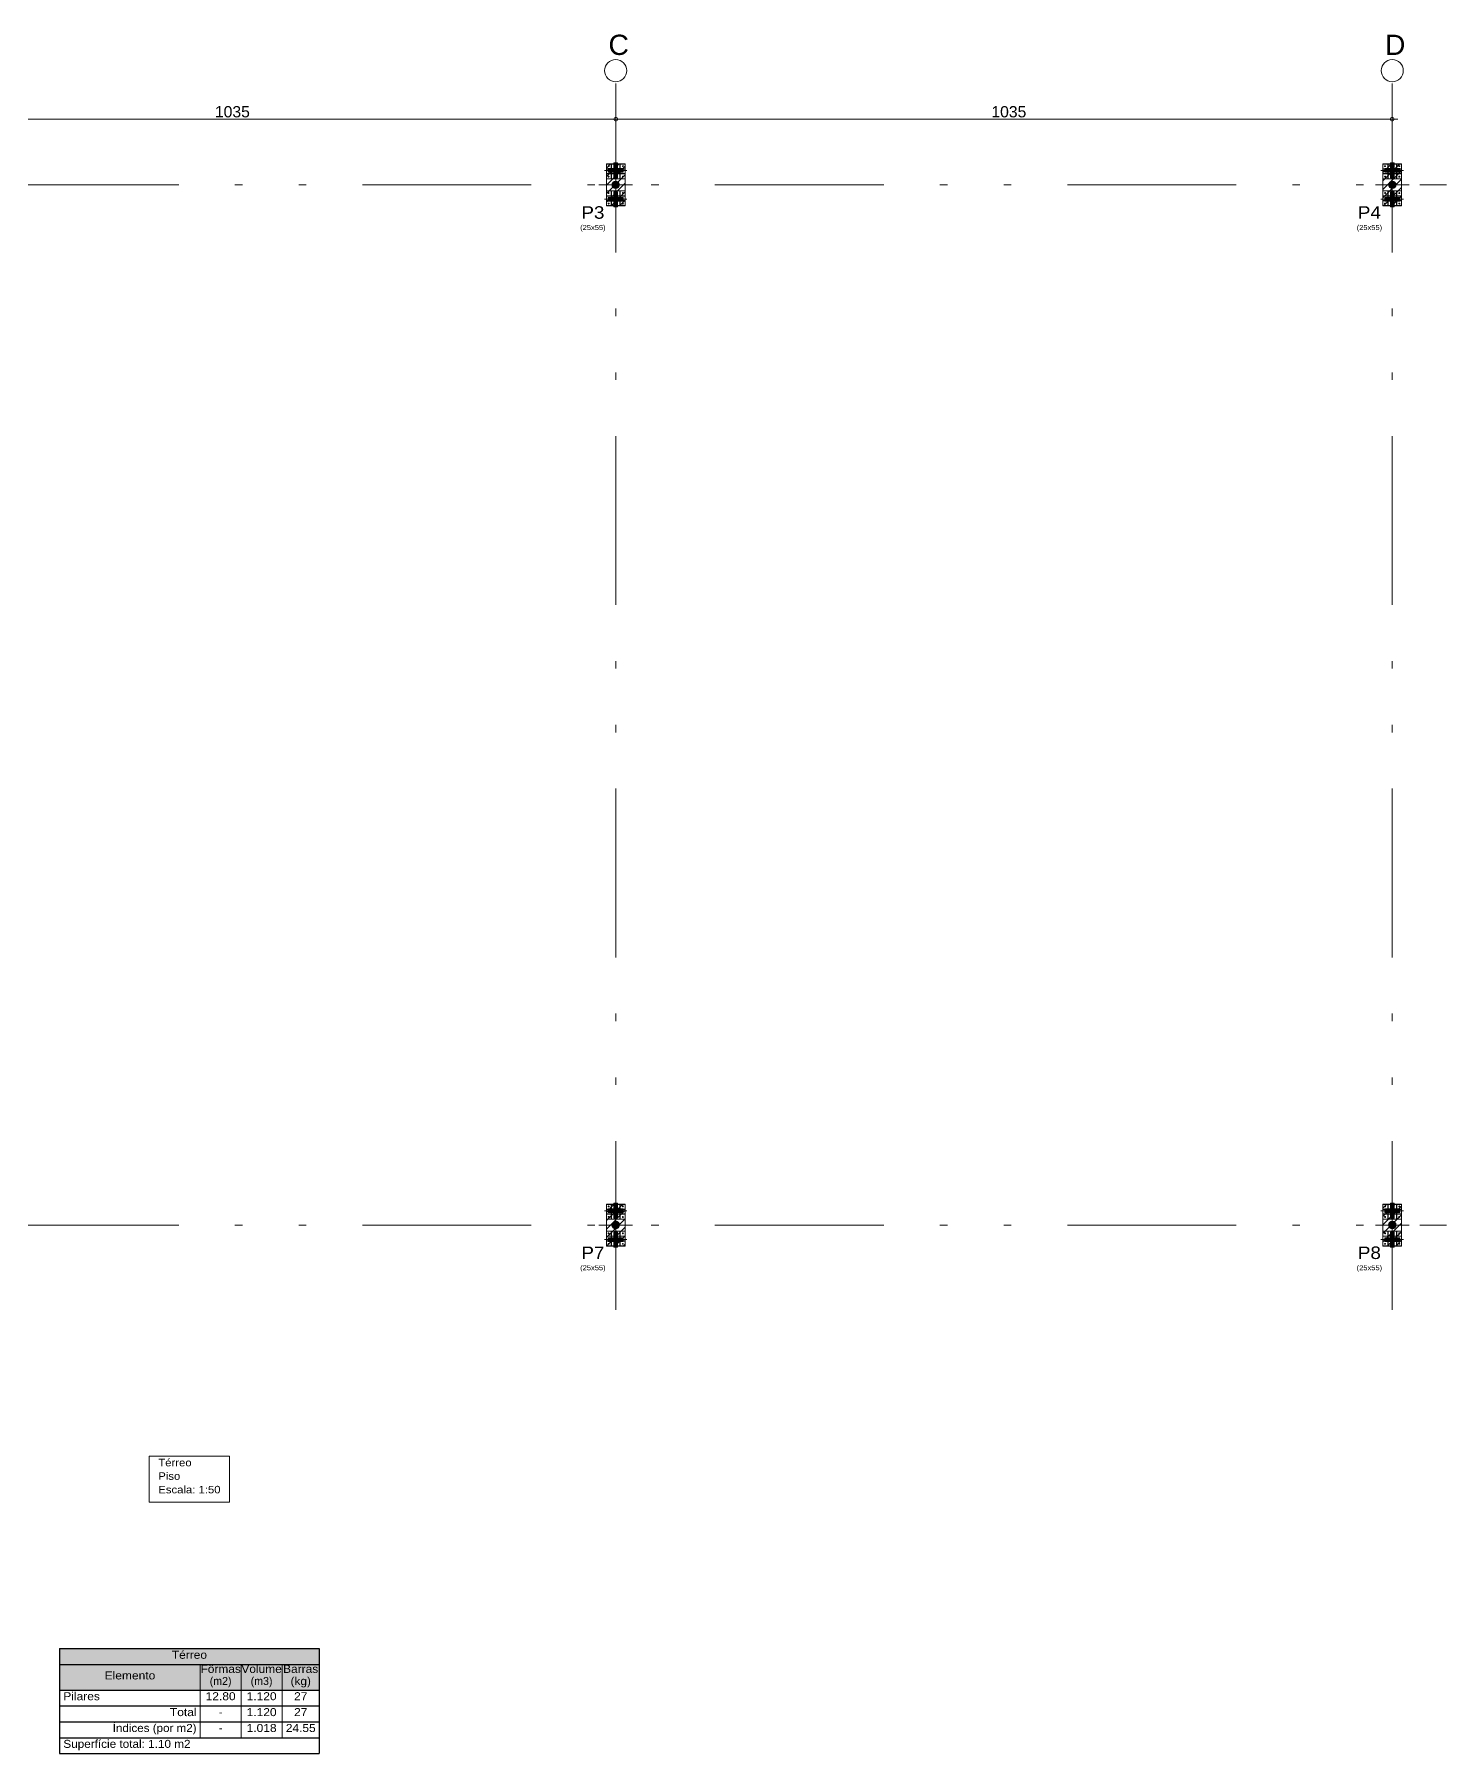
# Model space of a CAD drawing. Header units: inches. Extents: x -37 to 842, y -205 to 94.
# Drawn here: x 362.11 to 380.94, y -2.79 to 20.13 of the extents above; entities that cross this region are included whole.
import ezdxf
from ezdxf.enums import TextEntityAlignment as Align

# ---------------------------------------------------------------- set-up
doc = ezdxf.new("R2010")
doc.units = ezdxf.units.IN
doc.header["$MEASUREMENT"] = 0
doc.linetypes.add('CYPE_RAYAPUNTOPUNTO', pattern=[0.45, 0.225, -0.075, 0, -0.075, 0, -0.075])
for name, color, linetype, lineweight in [('COTA_COTAS', 2, 'Continuous', 0), ('COTA_FORMAS', 11, 'CYPE_RAYAPUNTOPUNTO', 0), ('COTA_TEXTO', 191, 'Continuous', 0), ('COTAS_REF_LINHAS', 2, 'Continuous', 0), ('E3D_CONEXIONES_GARAGEM_DOS_ONIBUS_AJOC', 131, 'Continuous', 0), ('E3D_PLACAS_GARAGEM_DOS_ONIBUS_AJOC', 181, 'Continuous', 0), ('PILAR_BETAO', 2, 'Continuous', 0), ('PILAR_DIM', 103, 'Continuous', 9), ('PILAR_EIXOS', 1, 'Continuous', 0), ('PILAR_HACH', 4, 'Continuous', 0), ('PILAR_REF', 92, 'Continuous', 0), ('PONTO_FIXO', 1, 'Continuous', 0), ('TABELAS', 1, 'Continuous', 9), ('TEXTO_TABELAS', 1, 'Continuous', 0)]:
    doc.layers.add(name, color=color, linetype=linetype, lineweight=lineweight)
doc.styles.add('Arial', font='arial.ttf')

# ---------------------------------------------------------------- blocks, each defined once
blk = doc.blocks.new('Eixos do pilar')
at = {"layer": 'PILAR_EIXOS'}
for p, q in [((0, -0.5), (0, 0.5)), ((-0.5, 0), (0.5, 0))]:
    blk.add_line(p, q, dxfattribs=at)
blk = doc.blocks.new('Ponto fixo Centro')
at = {"layer": 'PONTO_FIXO'}
h = blk.add_hatch(color=256, dxfattribs=at)
edge = h.paths.add_edge_path(flags=0)
edge.add_arc((0, 0), 0.001, 0, 360)
blk.add_circle((0, 0), 0.001, dxfattribs=at)

msp = doc.modelspace()

# ---------------------------------------------------------------- hatches: boundary and pattern name
at = {"layer": 'E3D_CONEXIONES_GARAGEM_DOS_ONIBUS_AJOC'}
for points in [[(369.8644, 18.3188), (369.8393, 18.2188), (369.8894, 18.2188), (369.8894, 18.2938), (369.9644, 18.2938), (369.9644, 18.3438), (369.8894, 18.3438), (369.8894, 18.4189), (369.8393, 18.4189), (369.8393, 18.3438), (369.7643, 18.3438), (369.7643, 18.2938), (369.8393, 18.2938), (369.8393, 18.2188)], [(380.2178, 18.3188), (380.1928, 18.2188), (380.2428, 18.2188), (380.2428, 18.2938), (380.3178, 18.2938), (380.3178, 18.3438), (380.2428, 18.3438), (380.2428, 18.4189), (380.1928, 18.4189), (380.1928, 18.3438), (380.1178, 18.3438), (380.1178, 18.2938), (380.1928, 18.2938), (380.1928, 18.2188)], [(369.8644, 17.9341), (369.8393, 17.834), (369.8894, 17.834), (369.8894, 17.9091), (369.9644, 17.9091), (369.9644, 17.9591), (369.8894, 17.9591), (369.8894, 18.0341), (369.8393, 18.0341), (369.8393, 17.9591), (369.7643, 17.9591), (369.7643, 17.9091), (369.8393, 17.9091), (369.8393, 17.834)], [(380.2178, 17.9341), (380.1928, 17.834), (380.2428, 17.834), (380.2428, 17.9091), (380.3178, 17.9091), (380.3178, 17.9591), (380.2428, 17.9591), (380.2428, 18.0341), (380.1928, 18.0341), (380.1928, 17.9591), (380.1178, 17.9591), (380.1178, 17.9091), (380.1928, 17.9091), (380.1928, 17.834)], [(369.8644, 4.4488), (369.8393, 4.3488), (369.8894, 4.3488), (369.8894, 4.4238), (369.9644, 4.4238), (369.9644, 4.4738), (369.8894, 4.4738), (369.8894, 4.5489), (369.8393, 4.5489), (369.8393, 4.4738), (369.7643, 4.4738), (369.7643, 4.4238), (369.8393, 4.4238), (369.8393, 4.3488)], [(380.2178, 4.4488), (380.1928, 4.3488), (380.2428, 4.3488), (380.2428, 4.4238), (380.3178, 4.4238), (380.3178, 4.4738), (380.2428, 4.4738), (380.2428, 4.5489), (380.1928, 4.5489), (380.1928, 4.4738), (380.1178, 4.4738), (380.1178, 4.4238), (380.1928, 4.4238), (380.1928, 4.3488)], [(369.8644, 4.0641), (369.8393, 3.964), (369.8894, 3.964), (369.8894, 4.0391), (369.9644, 4.0391), (369.9644, 4.0891), (369.8894, 4.0891), (369.8894, 4.1641), (369.8393, 4.1641), (369.8393, 4.0891), (369.7643, 4.0891), (369.7643, 4.0391), (369.8393, 4.0391), (369.8393, 3.964)], [(380.2178, 4.0641), (380.1928, 3.964), (380.2428, 3.964), (380.2428, 4.0391), (380.3178, 4.0391), (380.3178, 4.0891), (380.2428, 4.0891), (380.2428, 4.1641), (380.1928, 4.1641), (380.1928, 4.0891), (380.1178, 4.0891), (380.1178, 4.0391), (380.1928, 4.0391), (380.1928, 3.964)]]:
    msp.add_hatch(color=256, dxfattribs=at).paths.add_polyline_path(points)
at = {"layer": 'TABELAS', "true_color": 0xf2f1f0}
for points in [[(362.448, -1.3905), (365.912, -1.3905), (365.912, -1.6022), (362.448, -1.6022)], [(362.448, -1.6022), (364.3239, -1.6022), (364.3239, -1.9431), (362.448, -1.9431)], [(364.3239, -1.6022), (364.8681, -1.6022), (364.8681, -1.9431), (364.3239, -1.9431)], [(364.8681, -1.6022), (365.4144, -1.6022), (365.4144, -1.9431), (364.8681, -1.9431)], [(365.4144, -1.6022), (365.912, -1.6022), (365.912, -1.9431), (365.4144, -1.9431)]]:
    msp.add_hatch(color=7, dxfattribs=at).paths.add_polyline_path(points)

# ---------------------------------------------------------------- linework, layer by layer
at = {"layer": 'COTA_COTAS'}
msp.add_lwpolyline([(349.0824, 19.0013), (359.5109, 19.0013), (369.8644, 19.0013), (380.2928, 19.0013)], dxfattribs=at)
for centre in [(369.8644, 19.0013), (380.2178, 19.0013)]:
    msp.add_circle(centre, 0.025, dxfattribs=at)
at = {"layer": 'COTA_FORMAS', "ltscale": 10}
for p, q in [((369.8644, 3.126), (369.8644, 19.5015)), ((380.2178, 3.126), (380.2178, 19.5015)), ((347.687, 18.1264), (380.943, 18.1264)), ((347.687, 4.2564), (380.943, 4.2564))]:
    msp.add_line(p, q, dxfattribs=at)
at = {"layer": 'COTAS_REF_LINHAS'}
for centre in [(369.8644, 19.6494), (380.2178, 19.6494)]:
    msp.add_circle(centre, 0.1479, dxfattribs=at)
at = {"layer": 'E3D_CONEXIONES_GARAGEM_DOS_ONIBUS_AJOC'}
for p, q in [((369.8644, 18.4689), (369.8644, 18.4189)), ((380.2178, 18.4689), (380.2178, 18.4189)), ((369.7643, 18.3188), (369.7143, 18.3188)), ((369.8644, 18.2188), (369.8644, 18.1688)), ((370.0144, 18.3188), (369.9644, 18.3188)), ((380.1178, 18.3188), (380.0678, 18.3188)), ((380.2178, 18.2188), (380.2178, 18.1688)), ((380.3679, 18.3188), (380.3178, 18.3188)), ((369.7643, 17.9341), (369.7143, 17.9341)), ((369.8644, 18.0841), (369.8644, 18.0341)), ((370.0144, 17.9341), (369.9644, 17.9341)), ((380.1178, 17.9341), (380.0678, 17.9341)), ((380.2178, 18.0841), (380.2178, 18.0341)), ((380.3679, 17.9341), (380.3178, 17.9341)), ((369.8644, 17.834), (369.8644, 17.784)), ((380.2178, 17.834), (380.2178, 17.784)), ((369.8644, 4.5989), (369.8644, 4.5489)), ((380.2178, 4.5989), (380.2178, 4.5489)), ((369.7643, 4.4488), (369.7143, 4.4488)), ((370.0144, 4.4488), (369.9644, 4.4488)), ((380.1178, 4.4488), (380.0678, 4.4488)), ((380.3679, 4.4488), (380.3178, 4.4488)), ((369.8644, 4.3488), (369.8644, 4.2988)), ((369.8644, 4.2141), (369.8644, 4.1641)), ((380.2178, 4.3488), (380.2178, 4.2988)), ((380.2178, 4.2141), (380.2178, 4.1641)), ((369.7643, 4.0641), (369.7143, 4.0641)), ((369.8644, 3.964), (369.8644, 3.914)), ((370.0144, 4.0641), (369.9644, 4.0641)), ((380.1178, 4.0641), (380.0678, 4.0641)), ((380.2178, 3.964), (380.2178, 3.914)), ((380.3679, 4.0641), (380.3178, 4.0641))]:
    msp.add_line(p, q, dxfattribs=at)
for points in [[(369.8644, 18.3188), (369.8393, 18.2188), (369.8894, 18.2188), (369.8894, 18.2938), (369.9644, 18.2938), (369.9644, 18.3438), (369.8894, 18.3438), (369.8894, 18.4189), (369.8393, 18.4189), (369.8393, 18.3438), (369.7643, 18.3438), (369.7643, 18.2938), (369.8393, 18.2938), (369.8393, 18.2188)], [(380.2178, 18.3188), (380.1928, 18.2188), (380.2428, 18.2188), (380.2428, 18.2938), (380.3178, 18.2938), (380.3178, 18.3438), (380.2428, 18.3438), (380.2428, 18.4189), (380.1928, 18.4189), (380.1928, 18.3438), (380.1178, 18.3438), (380.1178, 18.2938), (380.1928, 18.2938), (380.1928, 18.2188)], [(369.8644, 17.9341), (369.8393, 17.834), (369.8894, 17.834), (369.8894, 17.9091), (369.9644, 17.9091), (369.9644, 17.9591), (369.8894, 17.9591), (369.8894, 18.0341), (369.8393, 18.0341), (369.8393, 17.9591), (369.7643, 17.9591), (369.7643, 17.9091), (369.8393, 17.9091), (369.8393, 17.834)], [(380.2178, 17.9341), (380.1928, 17.834), (380.2428, 17.834), (380.2428, 17.9091), (380.3178, 17.9091), (380.3178, 17.9591), (380.2428, 17.9591), (380.2428, 18.0341), (380.1928, 18.0341), (380.1928, 17.9591), (380.1178, 17.9591), (380.1178, 17.9091), (380.1928, 17.9091), (380.1928, 17.834)], [(369.8644, 4.4488), (369.8393, 4.3488), (369.8894, 4.3488), (369.8894, 4.4238), (369.9644, 4.4238), (369.9644, 4.4738), (369.8894, 4.4738), (369.8894, 4.5489), (369.8393, 4.5489), (369.8393, 4.4738), (369.7643, 4.4738), (369.7643, 4.4238), (369.8393, 4.4238), (369.8393, 4.3488)], [(380.2178, 4.4488), (380.1928, 4.3488), (380.2428, 4.3488), (380.2428, 4.4238), (380.3178, 4.4238), (380.3178, 4.4738), (380.2428, 4.4738), (380.2428, 4.5489), (380.1928, 4.5489), (380.1928, 4.4738), (380.1178, 4.4738), (380.1178, 4.4238), (380.1928, 4.4238), (380.1928, 4.3488)], [(369.8644, 4.0641), (369.8393, 3.964), (369.8894, 3.964), (369.8894, 4.0391), (369.9644, 4.0391), (369.9644, 4.0891), (369.8894, 4.0891), (369.8894, 4.1641), (369.8393, 4.1641), (369.8393, 4.0891), (369.7643, 4.0891), (369.7643, 4.0391), (369.8393, 4.0391), (369.8393, 3.964)], [(380.2178, 4.0641), (380.1928, 3.964), (380.2428, 3.964), (380.2428, 4.0391), (380.3178, 4.0391), (380.3178, 4.0891), (380.2428, 4.0891), (380.2428, 4.1641), (380.1928, 4.1641), (380.1928, 4.0891), (380.1178, 4.0891), (380.1178, 4.0391), (380.1928, 4.0391), (380.1928, 3.964)]]:
    msp.add_lwpolyline(points, close=True, dxfattribs=at)
at = {"layer": 'E3D_PLACAS_GARAGEM_DOS_ONIBUS_AJOC'}
for points in [[(369.7393, 18.4059), (369.7393, 18.2058), (369.9894, 18.2058), (369.9894, 18.4059), (369.7393, 18.4059)], [(369.7393, 18.3398), (369.9894, 18.3398), (369.9894, 18.3358), (369.7393, 18.3358), (369.7393, 18.3398)], [(369.7693, 18.3695), (369.7674, 18.3698), (369.7656, 18.3707), (369.7642, 18.3721), (369.7633, 18.3739), (369.763, 18.3758), (369.7633, 18.3778), (369.7642, 18.3796), (369.7656, 18.381), (369.7674, 18.3819), (369.7693, 18.3822), (369.7713, 18.3819), (369.773, 18.381), (369.7744, 18.3796), (369.7753, 18.3778), (369.7757, 18.3758), (369.7753, 18.3739), (369.7744, 18.3721), (369.773, 18.3707), (369.7713, 18.3698), (369.7693, 18.3695)], [(369.8083, 18.3398), (369.8083, 18.4059), (369.8043, 18.4059), (369.8043, 18.3398), (369.8083, 18.3398)], [(369.8083, 18.3398), (369.8043, 18.3398), (369.8083, 18.3398)], [(369.8043, 18.3398), (369.9244, 18.3398), (369.9244, 18.3358), (369.8043, 18.3358), (369.8043, 18.3398)], [(369.9244, 18.3398), (369.9244, 18.4059), (369.9204, 18.4059), (369.9204, 18.3398), (369.9244, 18.3398)], [(369.9244, 18.3398), (369.9204, 18.3398), (369.9244, 18.3398)], [(369.9594, 18.3695), (369.9574, 18.3698), (369.9557, 18.3707), (369.9543, 18.3721), (369.9534, 18.3739), (369.9531, 18.3758), (369.9534, 18.3778), (369.9543, 18.3796), (369.9557, 18.381), (369.9574, 18.3819), (369.9594, 18.3822), (369.9613, 18.3819), (369.9631, 18.381), (369.9645, 18.3796), (369.9654, 18.3778), (369.9657, 18.3758), (369.9654, 18.3739), (369.9645, 18.3721), (369.9631, 18.3707), (369.9613, 18.3698), (369.9594, 18.3695)], [(380.0928, 18.4059), (380.0928, 18.2058), (380.3428, 18.2058), (380.3428, 18.4059), (380.0928, 18.4059)], [(380.0928, 18.3398), (380.3428, 18.3398), (380.3428, 18.3358), (380.0928, 18.3358), (380.0928, 18.3398)], [(380.1228, 18.3695), (380.1208, 18.3698), (380.1191, 18.3707), (380.1177, 18.3721), (380.1168, 18.3739), (380.1164, 18.3758), (380.1168, 18.3778), (380.1177, 18.3796), (380.1191, 18.381), (380.1208, 18.3819), (380.1228, 18.3822), (380.1247, 18.3819), (380.1265, 18.381), (380.1279, 18.3796), (380.1288, 18.3778), (380.1291, 18.3758), (380.1288, 18.3739), (380.1279, 18.3721), (380.1265, 18.3707), (380.1247, 18.3698), (380.1228, 18.3695)], [(380.1618, 18.3398), (380.1618, 18.4059), (380.1578, 18.4059), (380.1578, 18.3398), (380.1618, 18.3398)], [(380.1618, 18.3398), (380.1578, 18.3398), (380.1618, 18.3398)], [(380.1578, 18.3398), (380.2778, 18.3398), (380.2778, 18.3358), (380.1578, 18.3358), (380.1578, 18.3398)], [(380.2778, 18.3398), (380.2778, 18.4059), (380.2738, 18.4059), (380.2738, 18.3398), (380.2778, 18.3398)], [(380.2778, 18.3398), (380.2738, 18.3398), (380.2778, 18.3398)], [(380.3128, 18.3695), (380.3109, 18.3698), (380.3091, 18.3707), (380.3077, 18.3721), (380.3068, 18.3739), (380.3065, 18.3758), (380.3068, 18.3778), (380.3077, 18.3796), (380.3091, 18.381), (380.3109, 18.3819), (380.3128, 18.3822), (380.3148, 18.3819), (380.3166, 18.381), (380.318, 18.3796), (380.3189, 18.3778), (380.3192, 18.3758), (380.3189, 18.3739), (380.318, 18.3721), (380.3166, 18.3707), (380.3148, 18.3698), (380.3128, 18.3695)], [(369.7393, 18.2758), (369.9894, 18.2758), (369.9894, 18.2718), (369.7393, 18.2718), (369.7393, 18.2758)], [(369.7693, 18.2295), (369.7674, 18.2298), (369.7656, 18.2307), (369.7642, 18.2321), (369.7633, 18.2338), (369.763, 18.2358), (369.7633, 18.2378), (369.7642, 18.2395), (369.7656, 18.2409), (369.7674, 18.2418), (369.7693, 18.2421), (369.7713, 18.2418), (369.773, 18.2409), (369.7744, 18.2395), (369.7753, 18.2378), (369.7757, 18.2358), (369.7753, 18.2338), (369.7744, 18.2321), (369.773, 18.2307), (369.7713, 18.2298), (369.7693, 18.2295)], [(369.8083, 18.3258), (369.8085, 18.3272), (369.8089, 18.3284), (369.8096, 18.3296), (369.8106, 18.3305), (369.8117, 18.3312), (369.813, 18.3317), (369.8143, 18.3318), (369.9144, 18.3318), (369.9157, 18.3317), (369.917, 18.3312), (369.9181, 18.3305), (369.9191, 18.3296), (369.9198, 18.3284), (369.9202, 18.3272), (369.9204, 18.3258), (369.9204, 18.2758), (369.9244, 18.2758), (369.9244, 18.3258), (369.9241, 18.3281), (369.9234, 18.3302), (369.9222, 18.3321), (369.9206, 18.3336), (369.9187, 18.3348), (369.9166, 18.3356), (369.9144, 18.3358), (369.8143, 18.3358), (369.8121, 18.3356), (369.81, 18.3348), (369.8081, 18.3336), (369.8065, 18.3321), (369.8053, 18.3302), (369.8046, 18.3281), (369.8043, 18.3258), (369.8043, 18.2758), (369.8083, 18.2758), (369.8083, 18.3258)], [(369.8043, 18.2758), (369.9244, 18.2758), (369.9244, 18.2718), (369.8043, 18.2718), (369.8043, 18.2758)], [(369.8043, 18.2718), (369.8083, 18.2718), (369.8043, 18.2718)], [(369.8043, 18.2718), (369.8043, 18.2058), (369.8083, 18.2058), (369.8083, 18.2718), (369.8043, 18.2718)], [(369.9204, 18.2718), (369.9244, 18.2718), (369.9204, 18.2718)], [(369.9204, 18.2718), (369.9204, 18.2058), (369.9244, 18.2058), (369.9244, 18.2718), (369.9204, 18.2718)], [(369.9594, 18.2295), (369.9574, 18.2298), (369.9557, 18.2307), (369.9543, 18.2321), (369.9534, 18.2338), (369.9531, 18.2358), (369.9534, 18.2378), (369.9543, 18.2395), (369.9557, 18.2409), (369.9574, 18.2418), (369.9594, 18.2421), (369.9613, 18.2418), (369.9631, 18.2409), (369.9645, 18.2395), (369.9654, 18.2378), (369.9657, 18.2358), (369.9654, 18.2338), (369.9645, 18.2321), (369.9631, 18.2307), (369.9613, 18.2298), (369.9594, 18.2295)], [(380.0928, 18.2758), (380.3428, 18.2758), (380.3428, 18.2718), (380.0928, 18.2718), (380.0928, 18.2758)], [(380.1228, 18.2295), (380.1208, 18.2298), (380.1191, 18.2307), (380.1177, 18.2321), (380.1168, 18.2338), (380.1164, 18.2358), (380.1168, 18.2378), (380.1177, 18.2395), (380.1191, 18.2409), (380.1208, 18.2418), (380.1228, 18.2421), (380.1247, 18.2418), (380.1265, 18.2409), (380.1279, 18.2395), (380.1288, 18.2378), (380.1291, 18.2358), (380.1288, 18.2338), (380.1279, 18.2321), (380.1265, 18.2307), (380.1247, 18.2298), (380.1228, 18.2295)], [(380.1618, 18.3258), (380.1619, 18.3272), (380.1624, 18.3284), (380.1631, 18.3296), (380.164, 18.3305), (380.1652, 18.3312), (380.1665, 18.3317), (380.1678, 18.3318), (380.2678, 18.3318), (380.2692, 18.3317), (380.2704, 18.3312), (380.2716, 18.3305), (380.2725, 18.3296), (380.2732, 18.3284), (380.2737, 18.3272), (380.2738, 18.3258), (380.2738, 18.2758), (380.2778, 18.2758), (380.2778, 18.3258), (380.2776, 18.3281), (380.2768, 18.3302), (380.2756, 18.3321), (380.2741, 18.3336), (380.2722, 18.3348), (380.27, 18.3356), (380.2678, 18.3358), (380.1678, 18.3358), (380.1656, 18.3356), (380.1634, 18.3348), (380.1616, 18.3336), (380.16, 18.3321), (380.1588, 18.3302), (380.158, 18.3281), (380.1578, 18.3258), (380.1578, 18.2758), (380.1618, 18.2758), (380.1618, 18.3258)], [(380.1578, 18.2758), (380.2778, 18.2758), (380.2778, 18.2718), (380.1578, 18.2718), (380.1578, 18.2758)], [(380.1578, 18.2718), (380.1618, 18.2718), (380.1578, 18.2718)], [(380.1578, 18.2718), (380.1578, 18.2058), (380.1618, 18.2058), (380.1618, 18.2718), (380.1578, 18.2718)], [(380.2738, 18.2718), (380.2778, 18.2718), (380.2738, 18.2718)], [(380.2738, 18.2718), (380.2738, 18.2058), (380.2778, 18.2058), (380.2778, 18.2718), (380.2738, 18.2718)], [(380.3128, 18.2295), (380.3109, 18.2298), (380.3091, 18.2307), (380.3077, 18.2321), (380.3068, 18.2338), (380.3065, 18.2358), (380.3068, 18.2378), (380.3077, 18.2395), (380.3091, 18.2409), (380.3109, 18.2418), (380.3128, 18.2421), (380.3148, 18.2418), (380.3166, 18.2409), (380.318, 18.2395), (380.3189, 18.2378), (380.3192, 18.2358), (380.3189, 18.2338), (380.318, 18.2321), (380.3166, 18.2307), (380.3148, 18.2298), (380.3128, 18.2295)], [(369.9894, 17.8471), (369.9894, 18.0471), (369.7393, 18.0471), (369.7393, 17.8471), (369.9894, 17.8471)], [(369.9894, 17.9771), (369.7393, 17.9771), (369.7393, 17.9811), (369.9894, 17.9811), (369.9894, 17.9771)], [(369.9894, 17.9131), (369.7393, 17.9131), (369.7393, 17.9171), (369.9894, 17.9171), (369.9894, 17.9131)], [(369.7693, 18.0234), (369.7713, 18.0231), (369.773, 18.0222), (369.7744, 18.0208), (369.7753, 18.0191), (369.7757, 18.0171), (369.7753, 18.0152), (369.7744, 18.0134), (369.773, 18.012), (369.7713, 18.0111), (369.7693, 18.0108), (369.7674, 18.0111), (369.7656, 18.012), (369.7642, 18.0134), (369.7633, 18.0152), (369.763, 18.0171), (369.7633, 18.0191), (369.7642, 18.0208), (369.7656, 18.0222), (369.7674, 18.0231), (369.7693, 18.0234)], [(369.7693, 17.8834), (369.7713, 17.8831), (369.773, 17.8822), (369.7744, 17.8808), (369.7753, 17.879), (369.7757, 17.8771), (369.7753, 17.8751), (369.7744, 17.8733), (369.773, 17.8719), (369.7713, 17.871), (369.7693, 17.8707), (369.7674, 17.871), (369.7656, 17.8719), (369.7642, 17.8733), (369.7633, 17.8751), (369.763, 17.8771), (369.7633, 17.879), (369.7642, 17.8808), (369.7656, 17.8822), (369.7674, 17.8831), (369.7693, 17.8834)], [(369.8083, 17.9811), (369.8083, 18.0471), (369.8043, 18.0471), (369.8043, 17.9811), (369.8083, 17.9811)], [(369.8083, 17.9811), (369.8043, 17.9811), (369.8083, 17.9811)], [(369.9244, 17.9771), (369.8043, 17.9771), (369.8043, 17.9811), (369.9244, 17.9811), (369.9244, 17.9771)], [(369.9204, 17.9271), (369.9202, 17.9257), (369.9198, 17.9245), (369.9191, 17.9233), (369.9181, 17.9224), (369.917, 17.9217), (369.9157, 17.9212), (369.9144, 17.9211), (369.8143, 17.9211), (369.813, 17.9212), (369.8117, 17.9217), (369.8106, 17.9224), (369.8096, 17.9233), (369.8089, 17.9245), (369.8085, 17.9257), (369.8083, 17.9271), (369.8083, 17.9771), (369.8043, 17.9771), (369.8043, 17.9271), (369.8046, 17.9249), (369.8053, 17.9227), (369.8065, 17.9208), (369.8081, 17.9193), (369.81, 17.9181), (369.8121, 17.9173), (369.8143, 17.9171), (369.9144, 17.9171), (369.9166, 17.9173), (369.9187, 17.9181), (369.9206, 17.9193), (369.9222, 17.9208), (369.9234, 17.9227), (369.9241, 17.9249), (369.9244, 17.9271), (369.9244, 17.9771), (369.9204, 17.9771), (369.9204, 17.9271)], [(369.9244, 17.9131), (369.8043, 17.9131), (369.8043, 17.9171), (369.9244, 17.9171), (369.9244, 17.9131)], [(369.8043, 17.9131), (369.8083, 17.9131), (369.8043, 17.9131)], [(369.8043, 17.9131), (369.8043, 17.8471), (369.8083, 17.8471), (369.8083, 17.9131), (369.8043, 17.9131)], [(369.9244, 17.9811), (369.9244, 18.0471), (369.9204, 18.0471), (369.9204, 17.9811), (369.9244, 17.9811)], [(369.9244, 17.9811), (369.9204, 17.9811), (369.9244, 17.9811)], [(369.9204, 17.9131), (369.9244, 17.9131), (369.9204, 17.9131)], [(369.9204, 17.9131), (369.9204, 17.8471), (369.9244, 17.8471), (369.9244, 17.9131), (369.9204, 17.9131)], [(369.9594, 18.0234), (369.9613, 18.0231), (369.9631, 18.0222), (369.9645, 18.0208), (369.9654, 18.0191), (369.9657, 18.0171), (369.9654, 18.0152), (369.9645, 18.0134), (369.9631, 18.012), (369.9613, 18.0111), (369.9594, 18.0108), (369.9574, 18.0111), (369.9557, 18.012), (369.9543, 18.0134), (369.9534, 18.0152), (369.9531, 18.0171), (369.9534, 18.0191), (369.9543, 18.0208), (369.9557, 18.0222), (369.9574, 18.0231), (369.9594, 18.0234)], [(369.9594, 17.8834), (369.9613, 17.8831), (369.9631, 17.8822), (369.9645, 17.8808), (369.9654, 17.879), (369.9657, 17.8771), (369.9654, 17.8751), (369.9645, 17.8733), (369.9631, 17.8719), (369.9613, 17.871), (369.9594, 17.8707), (369.9574, 17.871), (369.9557, 17.8719), (369.9543, 17.8733), (369.9534, 17.8751), (369.9531, 17.8771), (369.9534, 17.879), (369.9543, 17.8808), (369.9557, 17.8822), (369.9574, 17.8831), (369.9594, 17.8834)], [(380.3428, 17.8471), (380.3428, 18.0471), (380.0928, 18.0471), (380.0928, 17.8471), (380.3428, 17.8471)], [(380.3428, 17.9771), (380.0928, 17.9771), (380.0928, 17.9811), (380.3428, 17.9811), (380.3428, 17.9771)], [(380.3428, 17.9131), (380.0928, 17.9131), (380.0928, 17.9171), (380.3428, 17.9171), (380.3428, 17.9131)], [(380.1228, 18.0234), (380.1247, 18.0231), (380.1265, 18.0222), (380.1279, 18.0208), (380.1288, 18.0191), (380.1291, 18.0171), (380.1288, 18.0152), (380.1279, 18.0134), (380.1265, 18.012), (380.1247, 18.0111), (380.1228, 18.0108), (380.1208, 18.0111), (380.1191, 18.012), (380.1177, 18.0134), (380.1168, 18.0152), (380.1164, 18.0171), (380.1168, 18.0191), (380.1177, 18.0208), (380.1191, 18.0222), (380.1208, 18.0231), (380.1228, 18.0234)], [(380.1228, 17.8834), (380.1247, 17.8831), (380.1265, 17.8822), (380.1279, 17.8808), (380.1288, 17.879), (380.1291, 17.8771), (380.1288, 17.8751), (380.1279, 17.8733), (380.1265, 17.8719), (380.1247, 17.871), (380.1228, 17.8707), (380.1208, 17.871), (380.1191, 17.8719), (380.1177, 17.8733), (380.1168, 17.8751), (380.1164, 17.8771), (380.1168, 17.879), (380.1177, 17.8808), (380.1191, 17.8822), (380.1208, 17.8831), (380.1228, 17.8834)], [(380.1618, 17.9811), (380.1618, 18.0471), (380.1578, 18.0471), (380.1578, 17.9811), (380.1618, 17.9811)], [(380.1618, 17.9811), (380.1578, 17.9811), (380.1618, 17.9811)], [(380.2778, 17.9771), (380.1578, 17.9771), (380.1578, 17.9811), (380.2778, 17.9811), (380.2778, 17.9771)], [(380.2738, 17.9271), (380.2737, 17.9257), (380.2732, 17.9245), (380.2725, 17.9233), (380.2716, 17.9224), (380.2704, 17.9217), (380.2692, 17.9212), (380.2678, 17.9211), (380.1678, 17.9211), (380.1665, 17.9212), (380.1652, 17.9217), (380.164, 17.9224), (380.1631, 17.9233), (380.1624, 17.9245), (380.1619, 17.9257), (380.1618, 17.9271), (380.1618, 17.9771), (380.1578, 17.9771), (380.1578, 17.9271), (380.158, 17.9249), (380.1588, 17.9227), (380.16, 17.9208), (380.1616, 17.9193), (380.1634, 17.9181), (380.1656, 17.9173), (380.1678, 17.9171), (380.2678, 17.9171), (380.27, 17.9173), (380.2722, 17.9181), (380.2741, 17.9193), (380.2756, 17.9208), (380.2768, 17.9227), (380.2776, 17.9249), (380.2778, 17.9271), (380.2778, 17.9771), (380.2738, 17.9771), (380.2738, 17.9271)], [(380.2778, 17.9131), (380.1578, 17.9131), (380.1578, 17.9171), (380.2778, 17.9171), (380.2778, 17.9131)], [(380.1578, 17.9131), (380.1618, 17.9131), (380.1578, 17.9131)], [(380.1578, 17.9131), (380.1578, 17.8471), (380.1618, 17.8471), (380.1618, 17.9131), (380.1578, 17.9131)], [(380.2778, 17.9811), (380.2778, 18.0471), (380.2738, 18.0471), (380.2738, 17.9811), (380.2778, 17.9811)], [(380.2778, 17.9811), (380.2738, 17.9811), (380.2778, 17.9811)], [(380.2738, 17.9131), (380.2778, 17.9131), (380.2738, 17.9131)], [(380.2738, 17.9131), (380.2738, 17.8471), (380.2778, 17.8471), (380.2778, 17.9131), (380.2738, 17.9131)], [(380.3128, 18.0234), (380.3148, 18.0231), (380.3166, 18.0222), (380.318, 18.0208), (380.3189, 18.0191), (380.3192, 18.0171), (380.3189, 18.0152), (380.318, 18.0134), (380.3166, 18.012), (380.3148, 18.0111), (380.3128, 18.0108), (380.3109, 18.0111), (380.3091, 18.012), (380.3077, 18.0134), (380.3068, 18.0152), (380.3065, 18.0171), (380.3068, 18.0191), (380.3077, 18.0208), (380.3091, 18.0222), (380.3109, 18.0231), (380.3128, 18.0234)], [(380.3128, 17.8834), (380.3148, 17.8831), (380.3166, 17.8822), (380.318, 17.8808), (380.3189, 17.879), (380.3192, 17.8771), (380.3189, 17.8751), (380.318, 17.8733), (380.3166, 17.8719), (380.3148, 17.871), (380.3128, 17.8707), (380.3109, 17.871), (380.3091, 17.8719), (380.3077, 17.8733), (380.3068, 17.8751), (380.3065, 17.8771), (380.3068, 17.879), (380.3077, 17.8808), (380.3091, 17.8822), (380.3109, 17.8831), (380.3128, 17.8834)], [(369.7393, 4.5358), (369.7393, 4.3358), (369.9894, 4.3358), (369.9894, 4.5358), (369.7393, 4.5358)], [(369.7393, 4.4698), (369.9894, 4.4698), (369.9894, 4.4658), (369.7393, 4.4658), (369.7393, 4.4698)], [(369.7393, 4.4058), (369.9894, 4.4058), (369.9894, 4.4018), (369.7393, 4.4018), (369.7393, 4.4058)], [(369.7693, 4.4995), (369.7674, 4.4998), (369.7656, 4.5007), (369.7642, 4.5021), (369.7633, 4.5039), (369.763, 4.5058), (369.7633, 4.5078), (369.7642, 4.5096), (369.7656, 4.511), (369.7674, 4.5119), (369.7693, 4.5122), (369.7713, 4.5119), (369.773, 4.511), (369.7744, 4.5096), (369.7753, 4.5078), (369.7757, 4.5058), (369.7753, 4.5039), (369.7744, 4.5021), (369.773, 4.5007), (369.7713, 4.4998), (369.7693, 4.4995)], [(369.7693, 4.3595), (369.7674, 4.3598), (369.7656, 4.3607), (369.7642, 4.3621), (369.7633, 4.3638), (369.763, 4.3658), (369.7633, 4.3677), (369.7642, 4.3695), (369.7656, 4.3709), (369.7674, 4.3718), (369.7693, 4.3721), (369.7713, 4.3718), (369.773, 4.3709), (369.7744, 4.3695), (369.7753, 4.3677), (369.7757, 4.3658), (369.7753, 4.3638), (369.7744, 4.3621), (369.773, 4.3607), (369.7713, 4.3598), (369.7693, 4.3595)], [(369.8083, 4.4698), (369.8083, 4.5358), (369.8043, 4.5358), (369.8043, 4.4698), (369.8083, 4.4698)], [(369.8083, 4.4698), (369.8043, 4.4698), (369.8083, 4.4698)], [(369.8043, 4.4698), (369.9244, 4.4698), (369.9244, 4.4658), (369.8043, 4.4658), (369.8043, 4.4698)], [(369.8083, 4.4558), (369.8085, 4.4572), (369.8089, 4.4584), (369.8096, 4.4596), (369.8106, 4.4605), (369.8117, 4.4612), (369.813, 4.4617), (369.8143, 4.4618), (369.9144, 4.4618), (369.9157, 4.4617), (369.917, 4.4612), (369.9181, 4.4605), (369.9191, 4.4596), (369.9198, 4.4584), (369.9202, 4.4572), (369.9204, 4.4558), (369.9204, 4.4058), (369.9244, 4.4058), (369.9244, 4.4558), (369.9241, 4.458), (369.9234, 4.4602), (369.9222, 4.4621), (369.9206, 4.4636), (369.9187, 4.4648), (369.9166, 4.4656), (369.9144, 4.4658), (369.8143, 4.4658), (369.8121, 4.4656), (369.81, 4.4648), (369.8081, 4.4636), (369.8065, 4.4621), (369.8053, 4.4602), (369.8046, 4.458), (369.8043, 4.4558), (369.8043, 4.4058), (369.8083, 4.4058), (369.8083, 4.4558)], [(369.8043, 4.4058), (369.9244, 4.4058), (369.9244, 4.4018), (369.8043, 4.4018), (369.8043, 4.4058)], [(369.8043, 4.4018), (369.8083, 4.4018), (369.8043, 4.4018)], [(369.8043, 4.4018), (369.8043, 4.3358), (369.8083, 4.3358), (369.8083, 4.4018), (369.8043, 4.4018)], [(369.9244, 4.4698), (369.9244, 4.5358), (369.9204, 4.5358), (369.9204, 4.4698), (369.9244, 4.4698)], [(369.9244, 4.4698), (369.9204, 4.4698), (369.9244, 4.4698)], [(369.9204, 4.4018), (369.9244, 4.4018), (369.9204, 4.4018)], [(369.9204, 4.4018), (369.9204, 4.3358), (369.9244, 4.3358), (369.9244, 4.4018), (369.9204, 4.4018)], [(369.9594, 4.4995), (369.9574, 4.4998), (369.9557, 4.5007), (369.9543, 4.5021), (369.9534, 4.5039), (369.9531, 4.5058), (369.9534, 4.5078), (369.9543, 4.5096), (369.9557, 4.511), (369.9574, 4.5119), (369.9594, 4.5122), (369.9613, 4.5119), (369.9631, 4.511), (369.9645, 4.5096), (369.9654, 4.5078), (369.9657, 4.5058), (369.9654, 4.5039), (369.9645, 4.5021), (369.9631, 4.5007), (369.9613, 4.4998), (369.9594, 4.4995)], [(369.9594, 4.3595), (369.9574, 4.3598), (369.9557, 4.3607), (369.9543, 4.3621), (369.9534, 4.3638), (369.9531, 4.3658), (369.9534, 4.3677), (369.9543, 4.3695), (369.9557, 4.3709), (369.9574, 4.3718), (369.9594, 4.3721), (369.9613, 4.3718), (369.9631, 4.3709), (369.9645, 4.3695), (369.9654, 4.3677), (369.9657, 4.3658), (369.9654, 4.3638), (369.9645, 4.3621), (369.9631, 4.3607), (369.9613, 4.3598), (369.9594, 4.3595)], [(380.0928, 4.5358), (380.0928, 4.3358), (380.3428, 4.3358), (380.3428, 4.5358), (380.0928, 4.5358)], [(380.0928, 4.4698), (380.3428, 4.4698), (380.3428, 4.4658), (380.0928, 4.4658), (380.0928, 4.4698)], [(380.0928, 4.4058), (380.3428, 4.4058), (380.3428, 4.4018), (380.0928, 4.4018), (380.0928, 4.4058)], [(380.1228, 4.4995), (380.1208, 4.4998), (380.1191, 4.5007), (380.1177, 4.5021), (380.1168, 4.5039), (380.1164, 4.5058), (380.1168, 4.5078), (380.1177, 4.5096), (380.1191, 4.511), (380.1208, 4.5119), (380.1228, 4.5122), (380.1247, 4.5119), (380.1265, 4.511), (380.1279, 4.5096), (380.1288, 4.5078), (380.1291, 4.5058), (380.1288, 4.5039), (380.1279, 4.5021), (380.1265, 4.5007), (380.1247, 4.4998), (380.1228, 4.4995)], [(380.1228, 4.3595), (380.1208, 4.3598), (380.1191, 4.3607), (380.1177, 4.3621), (380.1168, 4.3638), (380.1164, 4.3658), (380.1168, 4.3677), (380.1177, 4.3695), (380.1191, 4.3709), (380.1208, 4.3718), (380.1228, 4.3721), (380.1247, 4.3718), (380.1265, 4.3709), (380.1279, 4.3695), (380.1288, 4.3677), (380.1291, 4.3658), (380.1288, 4.3638), (380.1279, 4.3621), (380.1265, 4.3607), (380.1247, 4.3598), (380.1228, 4.3595)], [(380.1618, 4.4698), (380.1618, 4.5358), (380.1578, 4.5358), (380.1578, 4.4698), (380.1618, 4.4698)], [(380.1618, 4.4698), (380.1578, 4.4698), (380.1618, 4.4698)], [(380.1578, 4.4698), (380.2778, 4.4698), (380.2778, 4.4658), (380.1578, 4.4658), (380.1578, 4.4698)], [(380.1618, 4.4558), (380.1619, 4.4572), (380.1624, 4.4584), (380.1631, 4.4596), (380.164, 4.4605), (380.1652, 4.4612), (380.1665, 4.4617), (380.1678, 4.4618), (380.2678, 4.4618), (380.2692, 4.4617), (380.2704, 4.4612), (380.2716, 4.4605), (380.2725, 4.4596), (380.2732, 4.4584), (380.2737, 4.4572), (380.2738, 4.4558), (380.2738, 4.4058), (380.2778, 4.4058), (380.2778, 4.4558), (380.2776, 4.458), (380.2768, 4.4602), (380.2756, 4.4621), (380.2741, 4.4636), (380.2722, 4.4648), (380.27, 4.4656), (380.2678, 4.4658), (380.1678, 4.4658), (380.1656, 4.4656), (380.1634, 4.4648), (380.1616, 4.4636), (380.16, 4.4621), (380.1588, 4.4602), (380.158, 4.458), (380.1578, 4.4558), (380.1578, 4.4058), (380.1618, 4.4058), (380.1618, 4.4558)], [(380.1578, 4.4058), (380.2778, 4.4058), (380.2778, 4.4018), (380.1578, 4.4018), (380.1578, 4.4058)], [(380.1578, 4.4018), (380.1618, 4.4018), (380.1578, 4.4018)], [(380.1578, 4.4018), (380.1578, 4.3358), (380.1618, 4.3358), (380.1618, 4.4018), (380.1578, 4.4018)], [(380.2778, 4.4698), (380.2778, 4.5358), (380.2738, 4.5358), (380.2738, 4.4698), (380.2778, 4.4698)], [(380.2778, 4.4698), (380.2738, 4.4698), (380.2778, 4.4698)], [(380.2738, 4.4018), (380.2778, 4.4018), (380.2738, 4.4018)], [(380.2738, 4.4018), (380.2738, 4.3358), (380.2778, 4.3358), (380.2778, 4.4018), (380.2738, 4.4018)], [(380.3128, 4.4995), (380.3109, 4.4998), (380.3091, 4.5007), (380.3077, 4.5021), (380.3068, 4.5039), (380.3065, 4.5058), (380.3068, 4.5078), (380.3077, 4.5096), (380.3091, 4.511), (380.3109, 4.5119), (380.3128, 4.5122), (380.3148, 4.5119), (380.3166, 4.511), (380.318, 4.5096), (380.3189, 4.5078), (380.3192, 4.5058), (380.3189, 4.5039), (380.318, 4.5021), (380.3166, 4.5007), (380.3148, 4.4998), (380.3128, 4.4995)], [(380.3128, 4.3595), (380.3109, 4.3598), (380.3091, 4.3607), (380.3077, 4.3621), (380.3068, 4.3638), (380.3065, 4.3658), (380.3068, 4.3677), (380.3077, 4.3695), (380.3091, 4.3709), (380.3109, 4.3718), (380.3128, 4.3721), (380.3148, 4.3718), (380.3166, 4.3709), (380.318, 4.3695), (380.3189, 4.3677), (380.3192, 4.3658), (380.3189, 4.3638), (380.318, 4.3621), (380.3166, 4.3607), (380.3148, 4.3598), (380.3128, 4.3595)], [(369.9894, 3.977), (369.9894, 4.1771), (369.7393, 4.1771), (369.7393, 3.977), (369.9894, 3.977)], [(369.7693, 4.1534), (369.7713, 4.1531), (369.773, 4.1522), (369.7744, 4.1508), (369.7753, 4.1491), (369.7757, 4.1471), (369.7753, 4.1451), (369.7744, 4.1434), (369.773, 4.142), (369.7713, 4.1411), (369.7693, 4.1408), (369.7674, 4.1411), (369.7656, 4.142), (369.7642, 4.1434), (369.7633, 4.1451), (369.763, 4.1471), (369.7633, 4.1491), (369.7642, 4.1508), (369.7656, 4.1522), (369.7674, 4.1531), (369.7693, 4.1534)], [(369.8083, 4.1111), (369.8083, 4.1771), (369.8043, 4.1771), (369.8043, 4.1111), (369.8083, 4.1111)], [(369.9244, 4.1111), (369.9244, 4.1771), (369.9204, 4.1771), (369.9204, 4.1111), (369.9244, 4.1111)], [(369.9594, 4.1534), (369.9613, 4.1531), (369.9631, 4.1522), (369.9645, 4.1508), (369.9654, 4.1491), (369.9657, 4.1471), (369.9654, 4.1451), (369.9645, 4.1434), (369.9631, 4.142), (369.9613, 4.1411), (369.9594, 4.1408), (369.9574, 4.1411), (369.9557, 4.142), (369.9543, 4.1434), (369.9534, 4.1451), (369.9531, 4.1471), (369.9534, 4.1491), (369.9543, 4.1508), (369.9557, 4.1522), (369.9574, 4.1531), (369.9594, 4.1534)], [(380.3428, 3.977), (380.3428, 4.1771), (380.0928, 4.1771), (380.0928, 3.977), (380.3428, 3.977)], [(380.1228, 4.1534), (380.1247, 4.1531), (380.1265, 4.1522), (380.1279, 4.1508), (380.1288, 4.1491), (380.1291, 4.1471), (380.1288, 4.1451), (380.1279, 4.1434), (380.1265, 4.142), (380.1247, 4.1411), (380.1228, 4.1408), (380.1208, 4.1411), (380.1191, 4.142), (380.1177, 4.1434), (380.1168, 4.1451), (380.1164, 4.1471), (380.1168, 4.1491), (380.1177, 4.1508), (380.1191, 4.1522), (380.1208, 4.1531), (380.1228, 4.1534)], [(380.1618, 4.1111), (380.1618, 4.1771), (380.1578, 4.1771), (380.1578, 4.1111), (380.1618, 4.1111)], [(380.2778, 4.1111), (380.2778, 4.1771), (380.2738, 4.1771), (380.2738, 4.1111), (380.2778, 4.1111)], [(380.3128, 4.1534), (380.3148, 4.1531), (380.3166, 4.1522), (380.318, 4.1508), (380.3189, 4.1491), (380.3192, 4.1471), (380.3189, 4.1451), (380.318, 4.1434), (380.3166, 4.142), (380.3148, 4.1411), (380.3128, 4.1408), (380.3109, 4.1411), (380.3091, 4.142), (380.3077, 4.1434), (380.3068, 4.1451), (380.3065, 4.1471), (380.3068, 4.1491), (380.3077, 4.1508), (380.3091, 4.1522), (380.3109, 4.1531), (380.3128, 4.1534)], [(369.9894, 4.1071), (369.7393, 4.1071), (369.7393, 4.1111), (369.9894, 4.1111), (369.9894, 4.1071)], [(369.9894, 4.0431), (369.7393, 4.0431), (369.7393, 4.0471), (369.9894, 4.0471), (369.9894, 4.0431)], [(369.7693, 4.0134), (369.7713, 4.0131), (369.773, 4.0122), (369.7744, 4.0108), (369.7753, 4.009), (369.7757, 4.0071), (369.7753, 4.0051), (369.7744, 4.0033), (369.773, 4.0019), (369.7713, 4.001), (369.7693, 4.0007), (369.7674, 4.001), (369.7656, 4.0019), (369.7642, 4.0033), (369.7633, 4.0051), (369.763, 4.0071), (369.7633, 4.009), (369.7642, 4.0108), (369.7656, 4.0122), (369.7674, 4.0131), (369.7693, 4.0134)], [(369.8083, 4.1111), (369.8043, 4.1111), (369.8083, 4.1111)], [(369.9244, 4.1071), (369.8043, 4.1071), (369.8043, 4.1111), (369.9244, 4.1111), (369.9244, 4.1071)], [(369.9204, 4.0571), (369.9202, 4.0557), (369.9198, 4.0545), (369.9191, 4.0533), (369.9181, 4.0524), (369.917, 4.0517), (369.9157, 4.0512), (369.9144, 4.0511), (369.8143, 4.0511), (369.813, 4.0512), (369.8117, 4.0517), (369.8106, 4.0524), (369.8096, 4.0533), (369.8089, 4.0545), (369.8085, 4.0557), (369.8083, 4.0571), (369.8083, 4.1071), (369.8043, 4.1071), (369.8043, 4.0571), (369.8046, 4.0549), (369.8053, 4.0527), (369.8065, 4.0508), (369.8081, 4.0493), (369.81, 4.0481), (369.8121, 4.0473), (369.8143, 4.0471), (369.9144, 4.0471), (369.9166, 4.0473), (369.9187, 4.0481), (369.9206, 4.0493), (369.9222, 4.0508), (369.9234, 4.0527), (369.9241, 4.0549), (369.9244, 4.0571), (369.9244, 4.1071), (369.9204, 4.1071), (369.9204, 4.0571)], [(369.9244, 4.0431), (369.8043, 4.0431), (369.8043, 4.0471), (369.9244, 4.0471), (369.9244, 4.0431)], [(369.8043, 4.0431), (369.8083, 4.0431), (369.8043, 4.0431)], [(369.8043, 4.0431), (369.8043, 3.977), (369.8083, 3.977), (369.8083, 4.0431), (369.8043, 4.0431)], [(369.9244, 4.1111), (369.9204, 4.1111), (369.9244, 4.1111)], [(369.9204, 4.0431), (369.9244, 4.0431), (369.9204, 4.0431)], [(369.9204, 4.0431), (369.9204, 3.977), (369.9244, 3.977), (369.9244, 4.0431), (369.9204, 4.0431)], [(369.9594, 4.0134), (369.9613, 4.0131), (369.9631, 4.0122), (369.9645, 4.0108), (369.9654, 4.009), (369.9657, 4.0071), (369.9654, 4.0051), (369.9645, 4.0033), (369.9631, 4.0019), (369.9613, 4.001), (369.9594, 4.0007), (369.9574, 4.001), (369.9557, 4.0019), (369.9543, 4.0033), (369.9534, 4.0051), (369.9531, 4.0071), (369.9534, 4.009), (369.9543, 4.0108), (369.9557, 4.0122), (369.9574, 4.0131), (369.9594, 4.0134)], [(380.3428, 4.1071), (380.0928, 4.1071), (380.0928, 4.1111), (380.3428, 4.1111), (380.3428, 4.1071)], [(380.3428, 4.0431), (380.0928, 4.0431), (380.0928, 4.0471), (380.3428, 4.0471), (380.3428, 4.0431)], [(380.1228, 4.0134), (380.1247, 4.0131), (380.1265, 4.0122), (380.1279, 4.0108), (380.1288, 4.009), (380.1291, 4.0071), (380.1288, 4.0051), (380.1279, 4.0033), (380.1265, 4.0019), (380.1247, 4.001), (380.1228, 4.0007), (380.1208, 4.001), (380.1191, 4.0019), (380.1177, 4.0033), (380.1168, 4.0051), (380.1164, 4.0071), (380.1168, 4.009), (380.1177, 4.0108), (380.1191, 4.0122), (380.1208, 4.0131), (380.1228, 4.0134)], [(380.1618, 4.1111), (380.1578, 4.1111), (380.1618, 4.1111)], [(380.2778, 4.1071), (380.1578, 4.1071), (380.1578, 4.1111), (380.2778, 4.1111), (380.2778, 4.1071)], [(380.2738, 4.0571), (380.2737, 4.0557), (380.2732, 4.0545), (380.2725, 4.0533), (380.2716, 4.0524), (380.2704, 4.0517), (380.2692, 4.0512), (380.2678, 4.0511), (380.1678, 4.0511), (380.1665, 4.0512), (380.1652, 4.0517), (380.164, 4.0524), (380.1631, 4.0533), (380.1624, 4.0545), (380.1619, 4.0557), (380.1618, 4.0571), (380.1618, 4.1071), (380.1578, 4.1071), (380.1578, 4.0571), (380.158, 4.0549), (380.1588, 4.0527), (380.16, 4.0508), (380.1616, 4.0493), (380.1634, 4.0481), (380.1656, 4.0473), (380.1678, 4.0471), (380.2678, 4.0471), (380.27, 4.0473), (380.2722, 4.0481), (380.2741, 4.0493), (380.2756, 4.0508), (380.2768, 4.0527), (380.2776, 4.0549), (380.2778, 4.0571), (380.2778, 4.1071), (380.2738, 4.1071), (380.2738, 4.0571)], [(380.2778, 4.0431), (380.1578, 4.0431), (380.1578, 4.0471), (380.2778, 4.0471), (380.2778, 4.0431)], [(380.1578, 4.0431), (380.1618, 4.0431), (380.1578, 4.0431)], [(380.1578, 4.0431), (380.1578, 3.977), (380.1618, 3.977), (380.1618, 4.0431), (380.1578, 4.0431)], [(380.2778, 4.1111), (380.2738, 4.1111), (380.2778, 4.1111)], [(380.2738, 4.0431), (380.2778, 4.0431), (380.2738, 4.0431)], [(380.2738, 4.0431), (380.2738, 3.977), (380.2778, 3.977), (380.2778, 4.0431), (380.2738, 4.0431)], [(380.3128, 4.0134), (380.3148, 4.0131), (380.3166, 4.0122), (380.318, 4.0108), (380.3189, 4.009), (380.3192, 4.0071), (380.3189, 4.0051), (380.318, 4.0033), (380.3166, 4.0019), (380.3148, 4.001), (380.3128, 4.0007), (380.3109, 4.001), (380.3091, 4.0019), (380.3077, 4.0033), (380.3068, 4.0051), (380.3065, 4.0071), (380.3068, 4.009), (380.3077, 4.0108), (380.3091, 4.0122), (380.3109, 4.0131), (380.3128, 4.0134)]]:
    msp.add_lwpolyline(points, close=True, dxfattribs=at)
at = {"layer": 'PILAR_BETAO'}
for points in [[(369.7393, 17.8513), (369.9894, 17.8513), (369.9894, 18.4015), (369.7393, 18.4015), (369.7393, 17.8513)], [(380.0928, 17.8513), (380.3428, 17.8513), (380.3428, 18.4015), (380.0928, 18.4015), (380.0928, 17.8513)], [(369.7393, 3.9813), (369.9894, 3.9813), (369.9894, 4.5315), (369.7393, 4.5315), (369.7393, 3.9813)], [(380.0928, 3.9813), (380.3428, 3.9813), (380.3428, 4.5315), (380.0928, 4.5315), (380.0928, 3.9813)]]:
    msp.add_lwpolyline(points, close=True, dxfattribs=at)
at = {"layer": 'PILAR_HACH'}
for p, q in [((369.7393, 18.2372), (369.9036, 18.4015)), ((369.7393, 18.3504), (369.7904, 18.4015)), ((369.7393, 18.124), (369.9894, 18.3741)), ((380.0928, 18.1786), (380.3156, 18.4015)), ((380.0928, 18.2918), (380.2025, 18.4015)), ((369.7393, 18.0109), (369.9894, 18.261)), ((369.7393, 17.8977), (369.9894, 18.1478)), ((380.0928, 18.0654), (380.3428, 18.3155)), ((380.0928, 17.9522), (380.3428, 18.2023)), ((369.8061, 17.8513), (369.9894, 18.0346)), ((369.9193, 17.8513), (369.9894, 17.9214)), ((380.105, 17.8513), (380.3428, 18.0892)), ((380.2182, 17.8513), (380.3428, 17.976)), ((380.3313, 17.8513), (380.3428, 17.8628)), ((369.7393, 4.3167), (369.9541, 4.5315)), ((369.7393, 4.4299), (369.8409, 4.5315)), ((369.7393, 4.2036), (369.9894, 4.4536)), ((380.0928, 4.3713), (380.253, 4.5315)), ((380.0928, 4.4844), (380.1398, 4.5315)), ((380.0928, 4.2581), (380.3428, 4.5082)), ((380.0928, 4.1449), (380.3428, 4.395)), ((369.7393, 4.0904), (369.9894, 4.3405)), ((369.7434, 3.9813), (369.9894, 4.2273)), ((380.0928, 4.0317), (380.3428, 4.2818)), ((380.1555, 3.9813), (380.3428, 4.1687)), ((369.8566, 3.9813), (369.9894, 4.1141)), ((369.9698, 3.9813), (369.9894, 4.0009)), ((380.2687, 3.9813), (380.3428, 4.0555))]:
    msp.add_line(p, q, dxfattribs=at)
at = {"layer": 'TABELAS', "lineweight": 5}
for p, q in [((362.448, -1.3905), (365.912, -1.3905)), ((362.448, -1.3905), (362.448, -2.7901)), ((362.448, -1.6022), (365.912, -1.6022)), ((364.3239, -1.6022), (364.3239, -2.5783)), ((364.8681, -1.6022), (364.8681, -2.5783)), ((365.4144, -1.6022), (365.4144, -2.5783)), ((365.912, -1.3905), (365.912, -2.7901)), ((362.448, -1.9431), (365.912, -1.9431)), ((362.448, -2.1549), (365.912, -2.1549)), ((362.448, -2.3666), (365.912, -2.3666)), ((362.448, -2.5783), (365.912, -2.5783)), ((362.448, -2.7901), (365.912, -2.7901))]:
    msp.add_line(p, q, dxfattribs=at)
at = {"layer": 'TABELAS', "lineweight": 25}
for p, q in [((362.448, -1.3905), (365.912, -1.3905)), ((362.448, -1.6022), (365.912, -1.6022)), ((365.912, -1.3905), (365.912, -2.7901)), ((362.448, -1.9431), (365.912, -1.9431)), ((362.448, -2.1549), (365.912, -2.1549)), ((362.448, -2.3666), (365.912, -2.3666)), ((362.448, -2.5783), (365.912, -2.5783)), ((362.448, -2.7901), (365.912, -2.7901))]:
    msp.add_line(p, q, dxfattribs=at)
at = {"layer": 'TABELAS'}
msp.add_lwpolyline([(363.645, 0.5627), (364.7149, 0.5627), (364.7149, 1.1779), (363.645, 1.1779), (363.645, 0.5627)], close=True, dxfattribs=at)
at = {"layer": 'TABELAS', "color": 7, "true_color": 0xf2f1f0}
for points in [[(362.448, -1.3905), (365.912, -1.3905), (365.912, -1.6022), (362.448, -1.6022)], [(362.448, -1.6022), (364.3239, -1.6022), (364.3239, -1.9431), (362.448, -1.9431)], [(364.3239, -1.6022), (364.8681, -1.6022), (364.8681, -1.9431), (364.3239, -1.9431)], [(364.8681, -1.6022), (365.4144, -1.6022), (365.4144, -1.9431), (364.8681, -1.9431)], [(365.4144, -1.6022), (365.912, -1.6022), (365.912, -1.9431), (365.4144, -1.9431)]]:
    msp.add_lwpolyline(points, close=True, dxfattribs=at)
at = {"layer": 'TABELAS', "lineweight": 25}
msp.add_lwpolyline([(362.448, -1.3905), (362.448, -1.9431), (362.448, -2.7901)], dxfattribs=at)

# ---------------------------------------------------------------- block references
at = {"layer": 'PILAR_EIXOS', "xscale": 0.450149941797484, "yscale": 0.7502499029958065, "zscale": 1.000333203994409}
for p in [(369.8644, 18.1264), (380.2178, 18.1264), (369.8644, 4.2564), (380.2178, 4.2564)]:
    msp.add_blockref('Eixos do pilar', p, dxfattribs=at)
at = {"layer": 'PONTO_FIXO', "xscale": 50.01666019972043, "yscale": 50.01666019972043, "zscale": 50.01666019972043}
for p in [(369.8644, 18.1264), (380.2178, 18.1264), (369.8644, 4.2564), (380.2178, 4.2564)]:
    msp.add_blockref('Ponto fixo Centro', p, dxfattribs=at)

# ---------------------------------------------------------------- texts
at = {"layer": 'COTA_TEXTO', "style": 'Arial'}
for p in [(364.5196, 19.0263), (374.873, 19.0263)]:
    msp.add_text('1035', height=0.15, dxfattribs=at).set_placement(p)
at = {"layer": 'COTAS_REF_LINHAS', "style": 'Arial'}
for s, p in [('C', (369.9036, 19.8586)), ('D', (380.257, 19.8586))]:
    msp.add_text(s, height=0.27, dxfattribs=at).set_placement(p, align=Align.CENTER)
at = {"layer": 'PILAR_DIM', "lineweight": 0, "style": 'Arial', "width": 1.073533}
for p, p2 in [((369.3902, 17.5245), (369.7293, 17.5245)), ((379.7436, 17.5245), (380.0828, 17.5245)), ((369.3902, 3.6545), (369.7293, 3.6545)), ((379.7436, 3.6545), (380.0828, 3.6545))]:
    msp.add_text('(25x55)', height=0.06669, dxfattribs=at).set_placement(p, p2, align=Align.FIT)
at = {"layer": 'PILAR_REF', "style": 'Arial', "width": 1.079749}
for s, p, p2 in [('P3', (369.406, 17.6746), (369.7136, 17.6746)), ('P4', (379.7594, 17.6746), (380.067, 17.6746)), ('P7', (369.406, 3.8046), (369.7136, 3.8046)), ('P8', (379.7594, 3.8046), (380.067, 3.8046))]:
    msp.add_text(s, height=0.16672, dxfattribs=at).set_placement(p, p2, align=Align.FIT)
at = {"layer": 'TABELAS', "style": 'Arial'}
for s, height, width, p, p2 in [('Térreo', 0.10003, 1.079085, (363.7651, 1.0403), (364.2092, 1.0403)), ('Piso', 0.10003, 1.076318, (363.7651, 0.8603), (364.0577, 0.8603)), ('Escala: 1:50', 0.100033, 1.078917, (363.7651, 0.6802), (364.5949, 0.6802))]:
    msp.add_text(s, height=height, dxfattribs=dict(at, width=width)).set_placement(p, p2, align=Align.FIT)
at = {"layer": 'TEXTO_TABELAS', "style": 'Arial'}
for s, height, width, p, p2 in [('Térreo', 0.1067, 1.070655, (363.9449, -1.5256), (364.415, -1.5256)), ('Fôrmas', 0.1067, 1.064558, (364.3282, -1.714), (364.866, -1.714)), ('Volume', 0.1067, 1.068288, (364.8723, -1.714), (365.4123, -1.714)), ('Elemento', 0.1067, 1.072585, (363.0493, -1.8008), (363.7247, -1.8008)), ('(m2)', 0.1067, 0.94689, (364.451, -1.875), (364.7411, -1.875)), ('(m3)', 0.1067, 0.94689, (364.9973, -1.875), (365.2873, -1.875)), ('Barras', 0.1067, 1.065832, (365.4292, -1.714), (365.8972, -1.714)), ('(kg)', 0.1067, 1.055753, (365.5287, -1.875), (365.7998, -1.875)), ('Pilares', 0.1067, 1.068836, (362.4988, -2.0782), (362.9858, -2.0782)), ('12.80', 0.1067, 1.072817, (364.3959, -2.0782), (364.7961, -2.0782)), ('1.120', 0.1067, 1.072817, (364.9422, -2.0782), (365.3424, -2.0782)), ('27', 0.1067, 1.072712, (365.5753, -2.0782), (365.7532, -2.0782)), ('Total', 0.1067, 1.073419, (363.9195, -2.29), (364.2752, -2.29)), ('-', 0.1067, 1.066383, (364.5696, -2.29), (364.6225, -2.29)), ('1.120', 0.1067, 1.072817, (364.9422, -2.29), (365.3424, -2.29)), ('27', 0.1067, 1.072712, (365.5753, -2.29), (365.7532, -2.29)), ('Índices (por m2)', 0.106702, 1.038119, (363.1573, -2.5017), (364.2752, -2.5017)), ('-', 0.1067, 1.066383, (364.5696, -2.5017), (364.6225, -2.5017)), ('1.018', 0.1067, 1.072817, (364.9422, -2.5017), (365.3424, -2.5017)), ('24.55', 0.1067, 1.067141, (365.4652, -2.5017), (365.8633, -2.5017)), ('Superfície total: 1.10 m2', 0.106702, 1.04968, (362.4988, -2.7134), (364.1948, -2.7134))]:
    msp.add_text(s, height=height, dxfattribs=dict(at, width=width)).set_placement(p, p2, align=Align.FIT)

doc.saveas('drawing.dxf')
